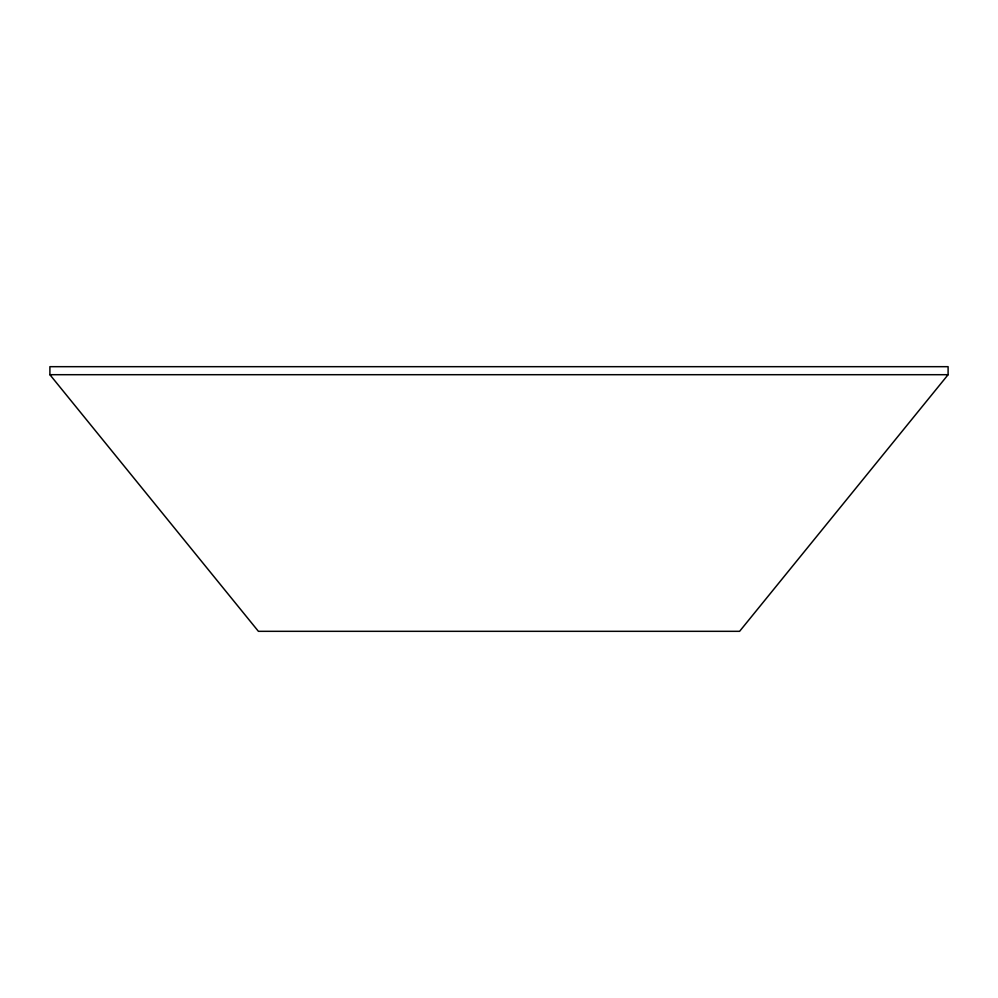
<?xml version="1.0" encoding="UTF-8"?>
<svg xmlns="http://www.w3.org/2000/svg" width="998" height="998" viewBox="0 0 998 998"><rect width="100%" height="100%" fill="white"/><g stroke="black" fill="none" stroke-linecap="round" stroke-linejoin="round"><path stroke-width="1.5" d="M948.1 374.699L739.593 631.322L258.407 631.322L49.9 374.699L49.9 366.678L948.1 366.678L948.1 374.699L49.9 374.699"/></g></svg>
